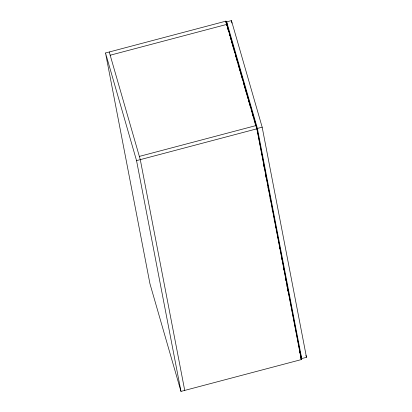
<?xml version="1.0" encoding="UTF-8"?>
<svg xmlns="http://www.w3.org/2000/svg" width="412" height="412" viewBox="0 0 412 412"><rect width="100%" height="100%" fill="white"/><g stroke="black" fill="none" stroke-linecap="round" stroke-linejoin="round"><path stroke-width="0.62" d="M105.513 52.978L225.951 21.141L256.99 128.786L301.429 359.563L180.986 391.4L149.953 283.755L105.513 52.978L136.547 160.623L180.986 391.4M228.248 30.061L226.667 21.862L231.446 20.6L262.166 127.169L306.487 357.317L301.713 358.579L299.756 351.802M110.184 55.218L226.883 24.37L227.373 26.893M139.354 156.405L256.058 125.557L256.666 128.709M301.713 358.579L257.392 128.431L262.166 127.169M136.547 160.623L256.99 128.786M226.667 21.862L257.392 128.431M227.656 28.145L228.547 31.23M229.257 33.696L229.793 35.545M230.148 36.781L231.039 39.866M231.75 42.333L232.28 44.187M232.636 45.418L233.527 48.503M233.882 49.739L234.773 52.824M235.484 55.29L237.616 62.696M237.976 63.927L240.108 71.333M240.819 73.8L241.355 75.654M241.71 76.884L242.601 79.969M243.312 82.436L245.444 89.842M245.799 91.078L246.69 94.163M247.046 95.393L247.936 98.478M248.647 100.95L249.183 102.799M249.538 104.035L250.424 107.12M251.135 109.587L251.67 111.436M252.026 112.672L253.272 116.987M253.983 119.459L254.518 121.308M254.874 122.544L255.764 125.629M305.956 355.468L306.487 357.317M300.497 356.334L301.429 359.563M300.992 358.517L301.306 359.594L256.861 128.822L225.828 21.177L226.193 23.067M109.252 51.989L140.286 159.635L184.725 390.411M257.273 131.861L257.515 133.122M259.333 142.583L259.575 143.845M261.399 153.3L261.641 154.562M263.464 164.022L264.071 167.174M265.529 174.74L266.137 177.891M267.954 187.352L268.197 188.608M270.02 198.069L270.262 199.331M272.085 208.786L272.327 210.048M274.15 219.508L274.392 220.77M275.36 225.812L275.607 227.074M276.215 230.226L276.457 231.487M277.425 236.529L277.667 237.791M279.491 247.252L279.733 248.513M281.556 257.969L281.798 259.23M283.621 268.691L283.863 269.948M285.686 279.408L285.928 280.67M286.896 285.712L287.138 286.973M287.746 290.125L287.993 291.387M231.446 20.6L231.93 23.123M226.76 24.406L227.002 25.662M225.951 21.141L226.559 24.293"/></g></svg>
